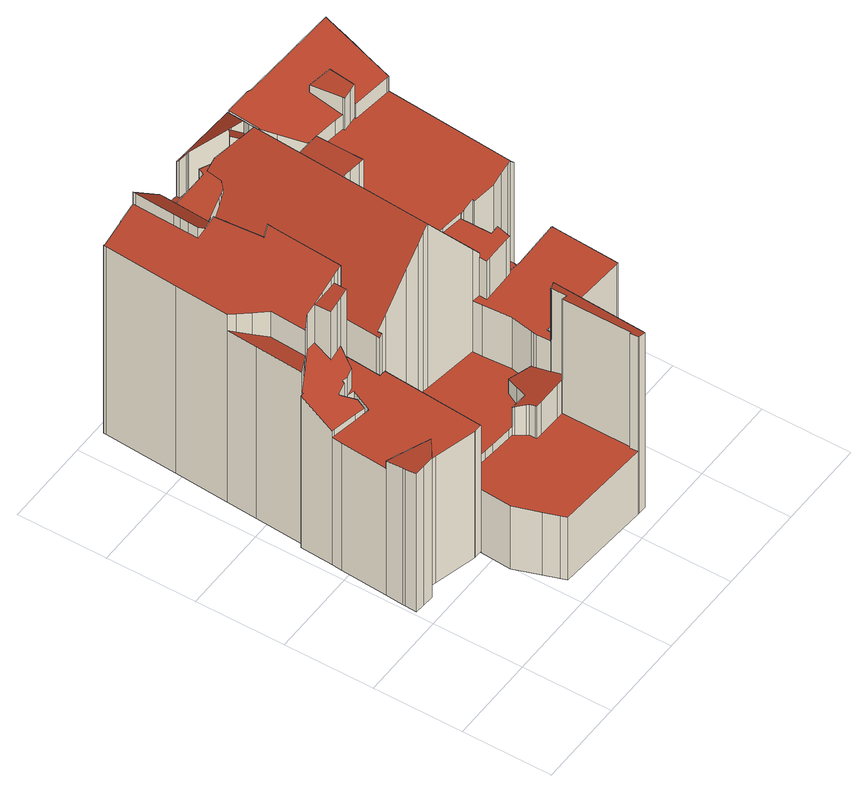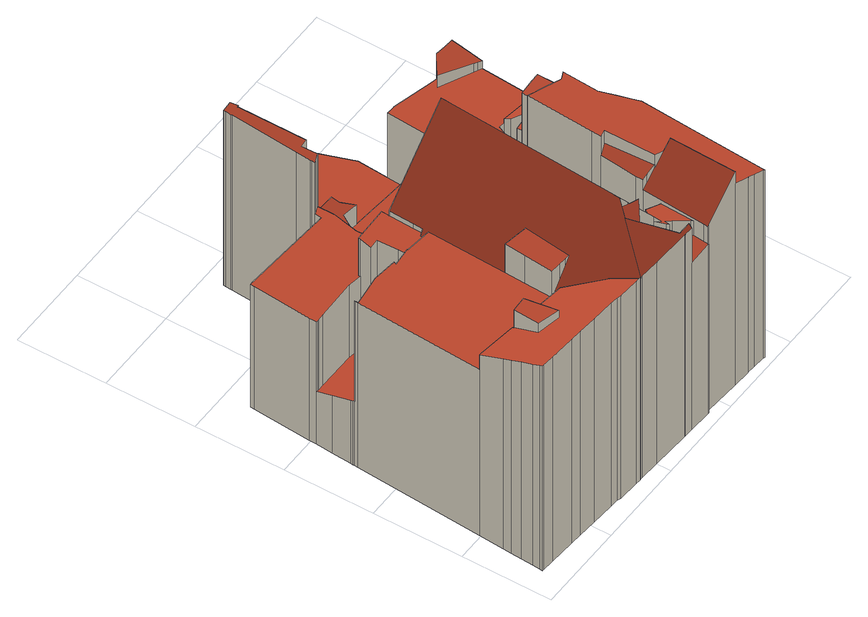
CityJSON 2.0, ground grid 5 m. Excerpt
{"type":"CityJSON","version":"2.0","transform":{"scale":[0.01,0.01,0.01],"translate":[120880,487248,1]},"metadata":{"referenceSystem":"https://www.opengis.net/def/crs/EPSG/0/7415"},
"CityObjects":{
"building1":{"type":"Building","attributes":{"dak_type":"slanted","data_area":63.07,"data_coverage":0.754,"geconstateerd":false,"gid":17599260,"h_dak_50p":14.35,"h_dak_70p":15.01,"h_dak_max":15.98,"h_dak_min":5.05,"h_maaiveld":1.47,"kas_warenhuis":false,"lod11_replace":false,"ondergronds_type":"above ground","oorspronkelijkbouwjaar":1005,"pw_actueel":"yes","pw_bron":"ahn3","reconstructie_methode":"tudelft3d-geoflow","reconstruction_skipped":false,"rmse_lod12":3.37,"rmse_lod13":3.26,"rmse_lod22":0.247,"rn":1,"status":"Pand in gebruik","t_run":218.51,"val3dity_codes_lod12":"[]","val3dity_codes_lod13":"[]","val3dity_codes_lod22":"[]"},"children":["building1-1"]},
"building1-1":{"type":"BuildingPart","parents":["building1"],"geometry":[{"type":"Solid","lod":"2.2","boundaries":[[[[0,1,2,3,4,5,6,7,8,9,10,11,12,13,14,15,16,17,18,19,20,21,22,23,24,25,26,27,28,29,30,31,32,33,34,35,36,37,38,39]],[[40,19,18,41,42]],[[43,34,33,44]],[[45,46,47,48]],[[49,5,4,50]],[[51,3,2,52]],[[50,4,3,51]],[[53,54,55,56]],[[56,55,57,58]],[[48,47,58,59]],[[52,2,1,60]],[[61,62,63,64]],[[65,36,35,66,67]],[[68,37,36,65]],[[69,70,71,72]],[[73,74,70,69]],[[75,38,37,68,76]],[[77,78,79,80]],[[78,9,8,81]],[[82,21,20,83]],[[83,20,19,40]],[[84,82,85,86]],[[87,88,89,90]],[[90,89,91,92,93]],[[94,13,12,95]],[[96,11,10,97]],[[98,6,5,49]],[[42,41,99,100]],[[100,99,101,102]],[[103,104,105,106]],[[107,108,109,110]],[[54,111,108,107]],[[110,109,112,113]],[[113,112,114,115]],[[81,8,7,116]],[[117,118,91,89]],[[119,120,88,87]],[[121,31,30,122]],[[123,32,31,121,124]],[[125,28,27,126]],[[127,128,120,119]],[[102,101,115,129]],[[129,115,114,130,131,132]],[[132,131,104,103]],[[131,130,133,134]],[[106,105,134,135]],[[44,33,32,123]],[[136,137,111,54,53]],[[135,134,133,137,136]],[[138,139,140]],[[141,14,13,94]],[[142,25,24,143]],[[144,145,62,61]],[[146,147,145,144]],[[148,22,21,82,84]],[[64,63,149]],[[150,72,71,149]],[[151,152,72,150]],[[116,7,6,98]],[[67,66,74,73]],[[95,12,11,96]],[[153,17,16,154]],[[155,156,157,158]],[[158,157,154,159]],[[159,154,16,15,160]],[[41,18,17,153]],[[140,161,46,45]],[[162,0,39,163]],[[93,92,161,140]],[[139,138,164,165]],[[165,164,166,167]],[[168,163,39,38,75]],[[169,29,28,125]],[[143,24,23,170,171]],[[122,30,29,169]],[[124,121,172,173]],[[173,172,147,146]],[[66,35,34,43]],[[80,79,156,155]],[[174,26,25,142]],[[126,27,26,174]],[[59,58,57,175,176]],[[60,1,0,162]],[[176,175,177,166]],[[178,179,163,168]],[[167,166,177,179,178]],[[76,68,152,151]],[[86,85,118,117]],[[171,170,128,127]],[[170,23,22,148]],[[160,15,14,141]],[[97,10,9,78,77]],[[52,60,162,163,179,177,175,57,55,54,107,110,113,115,101,99,41,153,154,157,156,79,78,81,116,98,49,50,51]],[[134,105,104,131]],[[137,133,130,114,112,109,108,111]],[[147,172,121,122,169,125,126,174,142,143,171,127,119,87,90,93,140,139,165,167,178,168,75,76,151,150,149,63,62,145]],[[73,69,72,152,68,65,67]],[[47,46,161,92,91,118,85,82,83,40,42,100,102,129,132,103,106,135,136,53,56,58]],[[124,173,146,144,61,64,149,71,70,74,66,43,44,123]],[[176,166,164,138,140,45,48,59]],[[170,148,84,86,117,89,88,120,128]],[[160,141,94,95,96,97,77,80,155,158,159]]]],"semantics":{"surfaces":[{"type":"GroundSurface"},{"type":"WallSurface","on_footprint_edge":true},{"type":"WallSurface","on_footprint_edge":false},{"type":"RoofSurface"}],"values":[[0,1,1,2,1,1,1,2,2,2,1,2,1,1,2,2,1,2,1,1,1,2,2,2,1,1,1,2,2,2,2,2,2,2,1,2,2,1,1,1,2,2,2,2,2,2,1,2,2,2,1,1,2,2,1,2,2,2,1,2,1,1,2,2,1,1,2,1,2,2,2,1,1,1,1,2,2,1,2,1,1,2,1,2,2,2,2,2,2,1,1,1,3,3,3,3,3,3,3,3,3,3]]}}]},
"building2":{"type":"Building","attributes":{"dak_type":"slanted","data_area":221.48,"data_coverage":0.861,"geconstateerd":false,"gid":14483283,"h_dak_50p":12.62,"h_dak_70p":14.45,"h_dak_max":17.35,"h_dak_min":2.28,"h_maaiveld":1.39,"kas_warenhuis":false,"lod11_replace":false,"ondergronds_type":"above ground","oorspronkelijkbouwjaar":1905,"pw_actueel":"yes","pw_bron":"ahn3","reconstructie_methode":"tudelft3d-geoflow","reconstruction_skipped":false,"rmse_lod12":4.48,"rmse_lod13":2.33,"rmse_lod22":0.406,"rn":1,"status":"Pand in gebruik","t_run":554.26,"val3dity_codes_lod12":"[]","val3dity_codes_lod13":"[]","val3dity_codes_lod22":"[]"},"children":["building2-1"]},
"building2-1":{"type":"BuildingPart","parents":["building2"],"geometry":[{"type":"Solid","lod":"2.2","boundaries":[[[[180,181,182,183,184,185,186,187,188,189,190,191,192,193,194,195,196,197,198,199,200,201,202,203,204,205,206,207,208,209,210,211,212,213,214,215,216,217,218,219,220,221,222,223,224,225,226,227,228,229,230,231,232,233,234,235,236,237,238,239,240,241,242,243,244,245]],[[246,247,248,249]],[[250,251,189,188,252,253]],[[254,190,189,251]],[[255,185,184,256,257]],[[258,220,219,259]],[[257,256,247,246]],[[256,184,183,260]],[[261,262,263,264]],[[265,222,221,266]],[[267,212,211,268]],[[269,270,271,272]],[[273,274,270,269,275]],[[276,277,278,279,280]],[[281,227,226,282]],[[283,284,285,286]],[[260,183,182,287]],[[288,225,224,289]],[[290,291,292,293]],[[294,295,296,297]],[[298,299,300,301]],[[280,279,274,273]],[[302,223,222,265,303]],[[262,230,229,304]],[[305,245,244,306]],[[307,308,309]],[[268,211,210,310]],[[311,191,190,254]],[[312,313,314,315]],[[316,317,251,250]],[[286,285,318,319,320]],[[321,322,323,324]],[[325,326,327,328]],[[329,330,326,325]],[[331,204,203,332]],[[333,209,208,334]],[[335,216,215,336]],[[310,210,209,333]],[[337,338,278,277]],[[339,340,341,342]],[[342,341,277,276]],[[343,344,345,346]],[[346,345,347,348,349]],[[332,203,202,350]],[[350,202,201,351]],[[334,208,207,352]],[[353,354,355,356]],[[357,213,212,267]],[[358,214,213,357]],[[359,360,361,362]],[[363,205,204,331]],[[364,200,199,365,366]],[[367,368,369]],[[370,371,372,373]],[[373,372,374,375]],[[376,377,378,379]],[[380,192,191,311]],[[381,382,330,329]],[[383,384,385,386]],[[387,388,389,390]],[[391,392,393,384,383]],[[394,395,393,392]],[[396,243,242,397]],[[398,218,217,399]],[[259,219,218,398]],[[400,401,399,402]],[[402,399,217,216,335]],[[403,404,405,406]],[[407,228,227,281]],[[266,221,220,258]],[[365,199,198,408]],[[409,196,195,410]],[[411,412,413,414]],[[415,416,417,418]],[[418,417,412,411]],[[419,420,338,337]],[[421,206,205,363]],[[422,336,215,214,358]],[[423,424,401,400]],[[425,426,395,394]],[[289,224,223,302]],[[427,428,429]],[[430,431,432,433]],[[433,432,434,435]],[[436,437,431,430]],[[438,359,439]],[[440,441,442]],[[443,444,442]],[[379,378,445,441,440]],[[446,447,377,376]],[[408,198,197,448]],[[448,197,196,409]],[[252,188,187,449]],[[449,187,186,450]],[[450,186,185,255]],[[441,445,360,359,438]],[[451,452,308,307]],[[453,454,344,343]],[[282,226,225,288]],[[455,456,239,238,457]],[[458,459,456,455]],[[304,229,228,407]],[[460,461,462,463]],[[464,465,466]],[[435,434,467,468]],[[468,467,469,470]],[[414,413,471,472]],[[473,471,474]],[[264,263,404,403]],[[299,298,475]],[[472,471,473,420,419]],[[476,180,245,305]],[[477,478,318,285]],[[479,480,481,482]],[[483,484,465,464]],[[287,182,181,485]],[[397,242,241,486]],[[487,235,234,488]],[[489,490,491,492]],[[293,292,493,494]],[[494,493,495,496]],[[496,495,497,498]],[[499,500,382,381]],[[501,240,239,456]],[[502,503,504,505]],[[386,385,503,502]],[[315,314,452,451]],[[506,507,508,509]],[[498,497,424,423]],[[356,355,336,422]],[[510,511,313,312]],[[428,427,437,436]],[[362,361,512,513]],[[514,231,230,262,261]],[[515,232,231,514]],[[272,271,354,353]],[[275,269,340,339]],[[352,207,206,421]],[[492,491,516,517,518]],[[351,201,200,364]],[[519,520,416,415]],[[470,469,368,367]],[[253,252,511,510]],[[521,522,523,524]],[[513,512,522,521]],[[525,526,507,506]],[[410,195,194,527]],[[527,194,193,528]],[[529,380,526,525]],[[517,516,530,531]],[[531,530,532,533]],[[534,535,388,387]],[[390,389,536,537]],[[537,536,538,539]],[[539,538,392,391]],[[297,296,426,425]],[[540,476,322,321]],[[320,319,500,499]],[[524,523,317,316]],[[301,300,505,541]],[[541,505,504,291,290]],[[542,543,490,489]],[[544,545,543,542]],[[306,244,243,396]],[[485,181,180,476,540]],[[509,508,447,446]],[[528,193,192,380,529]],[[303,265,295,294]],[[546,547,548,549]],[[376,547,546]],[[375,374,444,443]],[[549,548,371,370]],[[550,551,480,479]],[[461,552,551,550]],[[533,532,552,461,460]],[[463,462,553,554]],[[406,405,555,556]],[[554,553,557,555]],[[556,555,557,454,453]],[[558,233,232,515]],[[518,517,535,534,559]],[[559,534,484,483]],[[457,238,237,560]],[[560,237,236,561]],[[482,481,284,283]],[[328,327,562,563]],[[324,323,478,477]],[[563,562,564,565]],[[565,564,347,345]],[[349,348,459,458]],[[488,234,233,558]],[[486,241,240,501]],[[561,236,235,487]],[[366,365,520,519]],[[249,248,545,544]],[[280,273,275,339,342,276]],[[266,258,259,398,399,401,424,497,495,493,292,291,504,503,385,384,393,395,426,296,295,265]],[[432,566,567,568,475,298,301,541,290,293,494,496,498,423,400,402,335,336,355,354,271,270,274,279,278,338,420,473,474,467,434]],[[470,367,369,429,428,436,430,433,435,468]],[[334,352,421,363,331,332,350,351,364,366,519,415,418,411,414,472,419,337,277,341,340,269,272,353,356,422,358,357,267,268,310,333]],[[513,521,524,316,250,253,510,312,315,451,307,309,439,359,362]],[[539,391,383,386,502,505,300,299,466,465,484,534,387,390,537]],[[463,554,555,405,404,263,262,304,407,281,282,288,289,302,303,294,297,425,394,392,538,536,389,388,535,517,531,533,460]],[[324,477,285,284,481,480,551,552,532,530,516,491,490,543,545,248,247,256,260,287,485,540,321]],[[447,508,507,526,380,311,254,251,317,523,522,512,361,360,445,378,377]],[[525,506,509,446,376,546,549,569,408,448,409,410,527,528,529]],[[548,547,376,379,440,442,444,374,372,371]],[[328,563,565,345,344,454,557,553,462,461,550,479,482,283,286,320,499,381,329,325]],[[459,348,347,564,562,327,326,330,382,500,319,318,478,323,322,476,305,306,396,397,486,501,456]],[[560,561,487,488,558,515,514,261,264,403,406,556,453,343,346,349,458,455,457]],[[474,471,413,412,417,416,520,365,408,569,549,370,373,492,518,559,483,464,466,299,475,568,567,566,432,431,437,427,429,369,368,469,467]],[[313,511,252,449,450,255,257,246,249,544,542,489,492,373,375,443,442,441,438,439,309,308,452,314]]]],"semantics":{"surfaces":[{"type":"GroundSurface"},{"type":"WallSurface","on_footprint_edge":false},{"type":"WallSurface","on_footprint_edge":true},{"type":"RoofSurface"}],"values":[[0,1,2,2,2,2,1,2,1,2,2,1,1,1,2,1,2,2,1,1,1,1,2,2,2,1,2,2,1,1,1,1,1,1,2,2,2,2,1,1,1,1,1,2,2,2,1,2,2,1,2,2,1,1,1,1,2,1,1,1,1,1,2,2,2,1,2,1,2,2,2,2,1,1,1,1,2,2,1,1,2,1,1,1,1,1,1,1,1,1,2,2,2,2,2,1,1,1,2,2,1,2,1,1,1,1,1,1,1,1,1,2,1,1,1,2,2,2,1,1,1,1,1,2,1,1,1,1,1,1,1,1,1,2,2,1,1,2,1,2,1,1,1,1,1,1,2,2,1,1,1,1,1,1,1,1,1,1,1,1,1,1,1,2,2,1,2,1,1,1,1,1,1,1,1,1,1,1,1,2,1,1,2,2,1,1,1,1,1,1,2,2,2,1,1,3,3,3,3,3,3,3,3,3,3,3,3,3,3,3,3,3]]}}]}
},
"vertices":[
[517,1306,47],[508,1172,47],[507,1154,47],[506,1140,47],[543,1138,47],[506,572,47],[463,574,47],[454,575,47],[219,636,47],[194,642,47],[142,605,47],[131,596,47],[67,601,47],[14,604,47],[18,668,47],[19,686,47],[25,783,47],[43,1042,47],[47,1103,47],[59,1284,47],[79,1283,47],[79,1291,47],[97,1560,47],[108,1733,47],[128,2036,47],[155,2442,47],[156,2458,47],[166,2455,47],[231,2451,47],[276,2448,47],[284,2448,47],[379,2443,47],[583,2431,47],[591,2431,47],[590,2408,47],[566,2048,47],[563,2009,47],[550,1801,47],[546,1749,47],[521,1371,47],[59,1284,1071],[47,1103,906],[47,1103,947],[590,2408,1295],[591,2431,1294],[314,1287,1413],[314,1287,1091],[371,1292,1099],[371,1292,1419],[506,572,898],[543,1138,903],[506,1140,903],[507,1154,903],[313,1193,1028],[313,1193,905],[361,1202,905],[361,1202,1036],[405,1295,905],[405,1295,1103],[405,1295,1422],[508,1172,903],[366,2123,1484],[366,2123,1414],[364,2067,1414],[364,2067,1484],[563,2009,1364],[566,2048,1297],[566,2048,1364],[550,1801,1370],[483,2055,1395],[483,2055,1374],[479,2057,1377],[479,2057,1396],[535,2051,1375],[535,2051,1326],[546,1749,1500],[550,1801,1501],[194,642,983],[194,642,901],[240,675,901],[240,675,980],[219,636,901],[79,1291,1077],[79,1283,1072],[79,1291,1208],[147,1325,1105],[147,1325,1195],[204,1551,1360],[204,1551,1186],[192,1349,1186],[192,1349,1360],[192,1349,1124],[257,1382,1152],[257,1382,1387],[14,604,982],[67,601,984],[131,596,987],[142,605,987],[463,574,898],[62,1100,906],[62,1100,946],[201,1075,905],[201,1075,939],[216,1172,1006],[216,1172,622],[216,1177,619],[216,1177,1009],[353,1185,904],[353,1185,412],[299,1072,408],[299,1072,904],[313,1193,412],[293,1059,408],[293,1059,904],[264,1064,408],[264,1064,904],[454,575,898],[160,1332,1192],[160,1332,1111],[164,1627,1340],[164,1627,1195],[379,2443,1411],[284,2448,1370],[583,2431,1302],[379,2443,1490],[231,2451,1347],[166,2455,1319],[129,1693,1324],[129,1693,1203],[264,1064,936],[269,1108,409],[269,1108,666],[269,1108,966],[278,1187,411],[278,1187,618],[278,1187,1021],[279,1200,1030],[279,1200,411],[372,1377,1417],[372,1377,1436],[314,1380,1411],[18,668,972],[155,2442,1315],[128,2036,1314],[368,2168,1485],[368,2168,1413],[370,2206,1486],[370,2206,1413],[97,1560,1208],[415,2062,1436],[479,2057,1464],[491,1781,1476],[491,1781,1392],[43,1042,906],[25,783,904],[65,763,960],[65,763,903],[48,771,903],[48,771,958],[25,783,956],[19,686,970],[314,1380,1154],[517,1306,904],[521,1371,905],[443,1374,1424],[443,1374,1466],[469,1373,1426],[469,1373,1477],[521,1371,1500],[276,2448,1367],[108,1733,1208],[108,1733,1314],[379,2429,1411],[379,2429,1489],[156,2458,1315],[465,1301,905],[465,1301,1428],[469,1373,905],[500,1372,1491],[500,1372,905],
[513,681,39],[516,728,39],[518,748,39],[543,1138,39],[521,1139,39],[506,1140,39],[508,1164,39],[565,2023,39],[573,2155,39],[586,2346,39],[592,2438,39],[598,2437,39],[725,2431,39],[776,2429,39],[779,2428,39],[782,2428,39],[997,2418,39],[1113,2412,39],[1121,2412,39],[1131,2411,39],[1158,2410,39],[1277,2404,39],[1299,2396,39],[1345,2393,39],[1471,2385,39],[1579,2378,39],[1643,2374,39],[1793,2365,39],[1861,2361,39],[1867,2360,39],[1866,2342,39],[1863,2301,39],[1859,2237,39],[1855,2178,39],[1852,2129,39],[1843,1989,39],[1795,1274,39],[1794,1255,39],[1793,1252,39],[1794,1247,39],[1793,1235,39],[1785,1122,39],[1779,1031,39],[1777,990,39],[1755,662,39],[1753,641,39],[1738,642,39],[1282,672,39],[1226,676,39],[1211,677,39],[1209,640,39],[1208,620,39],[1207,612,39],[1202,531,39],[1176,149,39],[1176,146,39],[1174,111,39],[1173,100,39],[1126,103,39],[1122,103,39],[585,139,39],[573,174,39],[544,257,39],[495,400,39],[506,573,39],[509,621,39],[523,1162,1175],[523,1162,524],[573,1155,524],[573,1155,1242],[586,2346,1281],[586,2346,1184],[573,2155,1156],[573,2155,1274],[592,2438,1180],[506,1140,1155],[521,1139,524],[521,1139,1175],[1793,1235,466],[1794,1247,470],[543,1138,524],[1209,640,1214],[1209,640,868],[1205,638,868],[1205,638,1215],[1779,1031,394],[1785,1122,426],[1859,2237,1371],[1863,2301,1398],[1612,2027,1266],[1612,2027,1164],[1611,2018,1164],[1611,2018,1262],[1572,2023,1383],[1572,2023,1164],[1612,2027,1386],[1518,2030,1379],[1518,2030,1262],[1518,2030,1164],[1519,2019,1164],[1519,2019,1378],[1282,672,868],[1738,642,868],[973,641,654],[973,641,517],[879,649,517],[879,649,649],[518,748,520],[1753,641,868],[1755,662,868],[1408,1276,1153],[1408,1276,460],[1489,1283,466],[1489,1283,1153],[1769,1031,865],[1769,1031,393],[1765,1031,393],[1765,1031,865],[1257,1292,1154],[1257,1292,1125],[1382,1278,1121],[1382,1278,1153],[1777,990,865],[1779,1031,865],[1211,677,867],[509,621,464],[506,573,464],[720,2166,1368],[720,2166,1349],[750,2194,1388],[1866,2342,1416],[598,2437,1180],[602,2157,1292],[602,2157,1194],[681,2163,1298],[681,2163,1343],[599,2341,1290],[599,2341,1183],[879,649,464],[885,641,464],[885,641,652],[682,667,518],[682,667,464],[732,662,464],[732,662,518],[925,541,679],[925,541,463],[957,540,463],[957,540,680],[925,549,677],[925,549,463],[1471,2385,1413],[1345,2393,1410],[1867,2360,1424],[1861,2361,1424],[1795,1274,1152],[1843,1989,1163],[1469,2037,1262],[1469,2037,1165],[1625,2175,1392],[1625,2175,1331],[1495,2202,1335],[1495,2202,1383],[1164,533,1225],[1164,533,687],[1126,534,686],[1126,534,1234],[1126,534,463],[1126,148,461],[1126,148,1234],[1299,2396,1408],[1277,2404,1410],[1793,2365,1422],[1829,1990,1262],[1829,1990,1163],[1836,1990,1163],[1836,1990,1262],[1855,2178,1345],[1852,2129,1324],[803,2271,1421],[803,2271,1168],[765,2312,1169],[765,2312,1396],[1579,2378,1416],[1158,2410,1406],[1131,2411,1387],[1131,2411,1406],[1170,2019,1340],[1170,2019,1303],[1142,2020,1340],[932,2163,1631],[932,2163,1527],[930,2134,1527],[930,2134,1631],[919,2146,1536],[919,2146,1615],[930,2275,1531],[930,2275,1156],[886,2242,1161],[886,2242,1563],[725,2431,1168],[924,585,667],[924,585,463],[1441,1108,1116],[1441,1108,403],[1385,1106,399],[1385,1106,1118],[1221,1021,1120],[1221,1021,864],[1243,1022,864],[1243,1022,1120],[1422,1037,1116],[1422,1037,864],[1422,1037,377],[1499,1026,865],[1499,1026,377],[495,400,463],[544,257,462],[1793,1252,472],[1794,1255,473],[1791,1274,1152],[1791,1274,479],[1794,1255,1152],[1201,636,1216],[1201,636,868],[1172,624,868],[1172,624,1223],[1226,676,867],[1121,2412,1401],[997,2418,1401],[782,2428,1401],[1165,2254,1339],[1165,2254,1330],[1202,2188,1275],[1202,2188,1313],[1162,2258,1341],[1162,2258,1333],[1162,2255,1332],[1162,2255,1340],[1295,2059,1262],[1295,2059,1166],[1643,2374,1418],[1843,1989,1262],[1772,1272,1152],[1772,1272,478],[1726,1030,865],[1726,1030,391],[1128,1759,1336],[1128,1759,1351],[1117,1760,1351],[1230,1744,1354],[1230,1744,1199],[1259,1739,1161],[1259,1739,1355],[1265,1852,1162],[1265,1852,1350],[1170,1752,1352],[1170,1752,1280],[803,2271,1451],[761,2285,1394],[853,2217,1586],[853,2217,1521],[883,2185,1564],[886,2181,1569],[886,2181,1561],[853,2217,1165],[794,2410,1417],[794,2410,1163],[1113,2412,1401],[565,2023,1156],[508,1164,1155],[706,2165,1359],[706,2165,1331],[1162,619,1226],[1162,619,664],[1122,103,1234],[1122,103,460],[1126,103,1233],[1118,149,1235],[1118,149,461],[1163,732,867],[1163,732,634],[1160,719,637],[1160,719,867],[1233,1260,1153],[1233,1260,1125],[1255,1262,1124],[1273,2014,1165],[1273,2014,1343],[1216,2016,1241],[1216,2016,1342],[1275,2061,1167],[1275,2061,1262],[1275,2061,1166],[1275,2059,1166],[1235,1294,1154],[513,681,464],[855,651,517],[855,651,464],[1048,783,618],[1048,783,518],[1011,713,518],[1011,713,636],[1231,1207,1152],[1231,1207,1124],[516,728,519],[573,174,462],[1176,146,1221],[1176,149,1221],[837,1118,1596],[837,1118,523],[864,1115,522],[864,1115,1632],[1484,1268,461],[1484,1268,1153],[1620,1253,463],[1620,1253,1152],[1699,1263,471],[1699,1263,1152],[918,594,665],[918,594,463],[585,139,461],[1383,1225,1120],[1383,1225,441],[1382,1273,458],[1382,1273,1121],[777,2409,1418],[777,2409,1165],[787,2410,1164],[787,2410,1417],[593,2157,1286],[593,2157,1181],[753,2325,1170],[753,2325,1388],[1208,620,1214],[1207,612,1214],[1175,1071,521],[1175,1071,864],[1175,1071,1215],[1162,2263,1343],[1162,2263,1334],[743,2292,1382],[743,2292,1172],[704,2305,1175],[704,2305,1357],[722,2411,1419],[722,2411,1170],[779,2428,1401],[776,2429,1401],[725,2431,1401],[1178,1020,520],[1178,1020,864],[1190,858,519],[1190,858,866],[1223,1065,1121],[1223,1065,864],[1386,1024,864],[1386,1024,1116],[1419,1025,864],[1419,1025,1115],[513,681,519],[1382,1273,1153],[801,1123,1547],[801,1123,523],[719,1135,1437],[719,1135,523],[939,2267,1539],[939,2267,1525],[980,2226,1494],[980,2226,1573],[1159,734,634],[1159,734,517],[1163,732,517],[1160,703,642],[1160,703,867],[1162,624,868],[1162,624,1226],[1162,624,662],[1202,531,1215],[1223,1065,1150],[1173,100,1221],[1174,111,1221],[1085,535,463],[1085,535,684],[1120,534,463],[1120,534,685],[1253,1639,1159],[1246,1498,1157],[1243,1438,1156],[1116,2405,1408]
]}
